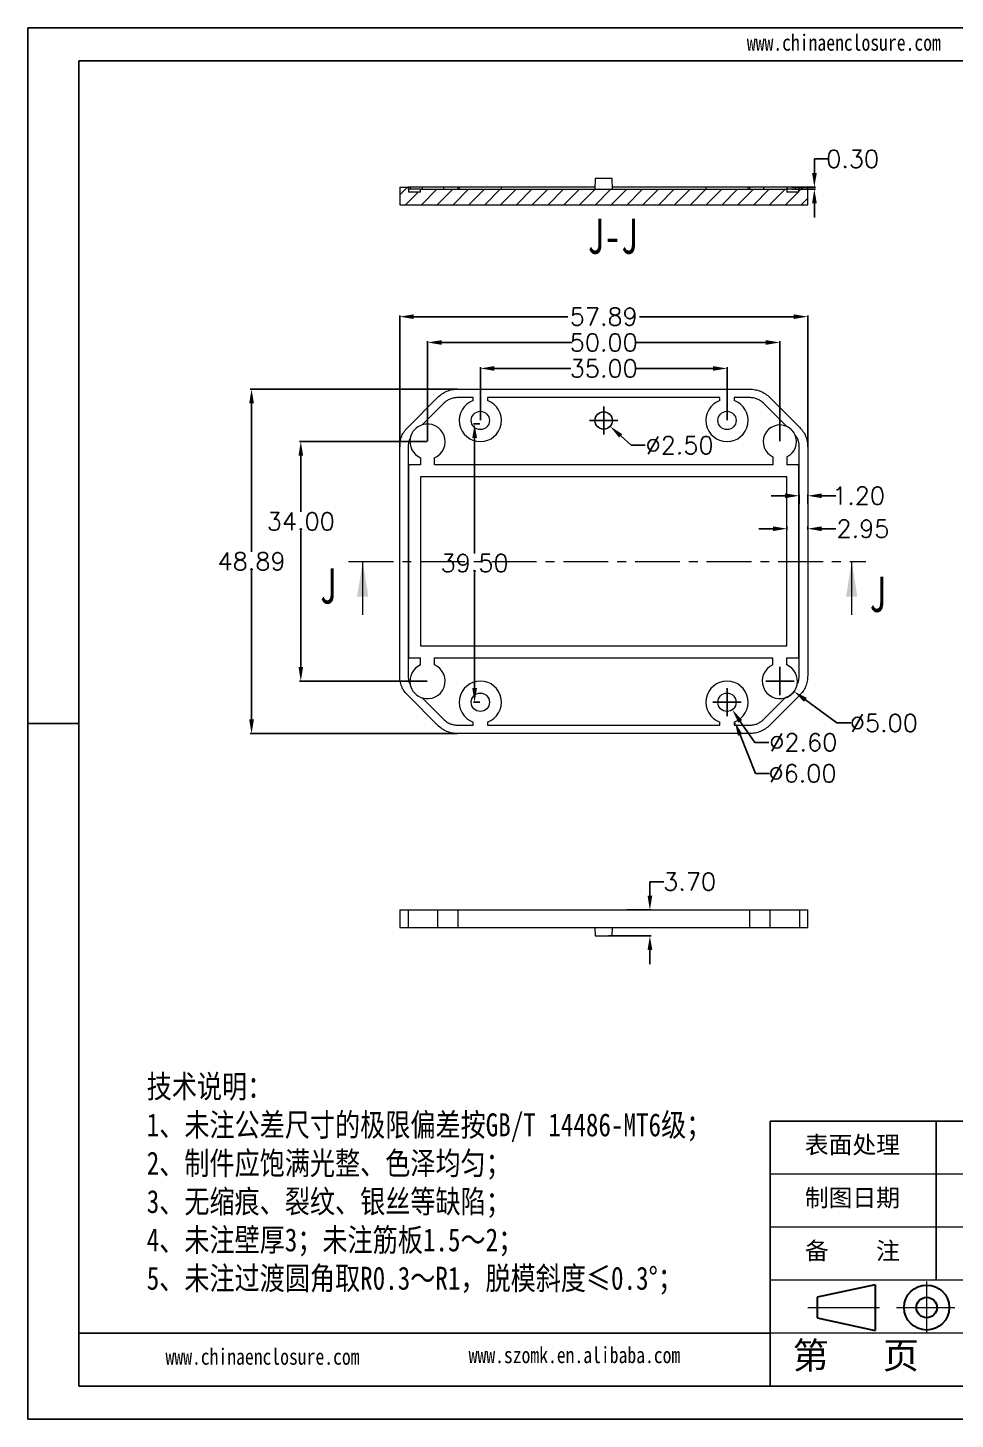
# Model space of a CAD drawing. Header units: inches. Extents: x 1153 to 4140, y 573 to 968.
# Drawn here: x 3860.6 to 3992.1, y 573 to 770.5 of the extents above; entities that cross this region are included whole.
import ezdxf

# ---------------------------------------------------------------- set-up
doc = ezdxf.new("R2010")
doc.units = ezdxf.units.IN
doc.linetypes.add('CENTER', pattern=[10.16, 6.35, -1.27, 1.27, -1.27])
doc.linetypes.add('CENTER2', pattern=[28.575, 19.05, -3.175, 3.175, -3.175])
doc.layers.add('10', color=7, linetype='Continuous')
doc.layers.add('文字', color=81, linetype='Continuous')
for name, color, linetype, lineweight in [('粗实线', 7, 'Continuous', 30), ('细实线', 3, 'Continuous', 9), ('细点划线', 2, 'CENTER2', 9)]:
    doc.layers.add(name, color=color, linetype=linetype, lineweight=lineweight)
doc.styles.add('SLDTEXTSTYLE6', font='TXT', dxfattribs={"width": 0.7})
doc.styles.get("Standard").update_dxf_attribs({"font": 'txt', "bigfont": 'gbcbig.shx'})
doc.styles.add('宋体', font='', dxfattribs={"width": 0.8, "height": 3.5})
doc.styles.get('宋体').set_extended_font_data('SimSun')
doc.dimstyles.new('2.5', dxfattribs={"dimtxt": 2.5, "dimasz": 2, "dimexe": 0.18, "dimexo": 0.0625, "dimgap": 0.09, "dimtad": 0, "dimtih": 1, "dimtoh": 1, "dimzin": 0, "dimdsep": 46, "dimtxsty": 'Standard', "dimcen": 2, "dimadec": 0, "dimazin": 0, "dimtfac": 1, "dimtofl": 0, "dimtmove": 0, "dimatfit": 3, "dimfxl": 1, "dimtolj": 1, "dimtzin": 0, "dimarcsym": 0})

# ---------------------------------------------------------------- blocks, each defined once
blk = doc.blocks.new('*D201')
at = {"color": 0, "lineweight": -2, "transparency": 16777216}
for p, q in [((3913.32, 711.01), (3913.32, 729.65)), ((3915.32, 729.47), (3937.18, 729.47)), ((3969.21, 729.47), (3947.36, 729.47)), ((3971.21, 711.01), (3971.21, 729.65))]:
    blk.add_line(p, q, dxfattribs=at)
at = {"color": 0, "transparency": 16777216}
for points in [[(3915.32, 729.81), (3915.32, 729.14), (3913.32, 729.47)], [(3969.21, 729.81), (3969.21, 729.14), (3971.21, 729.47)]]:
    blk.add_solid(points, dxfattribs=at)
at = {"layer": 'Defpoints', "color": 0, "transparency": 16777216}
for p in [(3971.21, 729.47), (3913.32, 710.94), (3971.21, 710.94)]:
    blk.add_point(p, dxfattribs=at)
at = {"color": 0, "transparency": 16777216, "insert": (3942.27, 729.47), "char_height": 2.5, "attachment_point": 5}
blk.add_mtext('\\A1;57.89', dxfattribs=at)
blk = doc.blocks.new('*D202')
at = {"color": 0, "lineweight": -2, "transparency": 16777216}
for p, q in [((3921.5, 719.18), (3892.12, 719.18)), ((3892.3, 717.18), (3892.3, 696.08)), ((3892.3, 672.29), (3892.3, 693.4)), ((3921.5, 670.29), (3892.12, 670.29))]:
    blk.add_line(p, q, dxfattribs=at)
at = {"color": 0, "transparency": 16777216}
for points in [[(3891.97, 717.18), (3892.64, 717.18), (3892.3, 719.18)], [(3891.97, 672.29), (3892.64, 672.29), (3892.3, 670.29)]]:
    blk.add_solid(points, dxfattribs=at)
at = {"layer": 'Defpoints', "color": 0, "transparency": 16777216}
for p in [(3921.56, 719.18), (3892.3, 670.29), (3921.56, 670.29)]:
    blk.add_point(p, dxfattribs=at)
at = {"color": 0, "transparency": 16777216, "insert": (3892.3, 694.74), "char_height": 2.5, "attachment_point": 5}
blk.add_mtext('\\A1;48.89', dxfattribs=at)
blk = doc.blocks.new('*D203')
at = {"color": 0, "lineweight": -2, "transparency": 16777216}
for p, q in [((3917.2, 711.74), (3899.11, 711.74)), ((3899.29, 709.74), (3899.29, 701.75)), ((3899.29, 679.74), (3899.29, 699.07)), ((3917.2, 677.74), (3899.11, 677.74))]:
    blk.add_line(p, q, dxfattribs=at)
at = {"color": 0, "transparency": 16777216}
for points in [[(3898.96, 709.74), (3899.62, 709.74), (3899.29, 711.74)], [(3898.96, 679.74), (3899.62, 679.74), (3899.29, 677.74)]]:
    blk.add_solid(points, dxfattribs=at)
at = {"layer": 'Defpoints', "color": 0, "transparency": 16777216}
for p in [(3899.29, 711.74), (3917.27, 711.74), (3917.27, 677.74)]:
    blk.add_point(p, dxfattribs=at)
at = {"color": 0, "transparency": 16777216, "insert": (3899.29, 700.41), "char_height": 2.5, "attachment_point": 5}
blk.add_mtext('\\A1;34.00', dxfattribs=at)
blk = doc.blocks.new('*D204')
at = {"color": 0, "lineweight": -2, "transparency": 16777216}
for p, q in [((3924.77, 714.8), (3924.77, 722.3)), ((3926.77, 722.12), (3937.59, 722.12)), ((3957.77, 722.12), (3946.94, 722.12)), ((3959.77, 714.8), (3959.77, 722.3))]:
    blk.add_line(p, q, dxfattribs=at)
at = {"color": 0, "transparency": 16777216}
for points in [[(3926.77, 722.46), (3926.77, 721.79), (3924.77, 722.12)], [(3957.77, 722.46), (3957.77, 721.79), (3959.77, 722.12)]]:
    blk.add_solid(points, dxfattribs=at)
at = {"layer": 'Defpoints', "color": 0, "transparency": 16777216}
for p in [(3959.77, 722.12), (3924.77, 714.74), (3959.77, 714.74)]:
    blk.add_point(p, dxfattribs=at)
at = {"color": 0, "transparency": 16777216, "insert": (3942.27, 722.12), "char_height": 2.5, "attachment_point": 5}
blk.add_mtext('\\A1;35.00', dxfattribs=at)
blk = doc.blocks.new('*D205')
at = {"color": 0, "lineweight": -2, "transparency": 16777216}
for p, q in [((3917.27, 711.8), (3917.27, 725.99)), ((3919.27, 725.81), (3937.8, 725.81)), ((3965.27, 725.81), (3946.73, 725.81)), ((3967.27, 711.8), (3967.27, 725.99))]:
    blk.add_line(p, q, dxfattribs=at)
at = {"color": 0, "transparency": 16777216}
for points in [[(3919.27, 726.14), (3919.27, 725.48), (3917.27, 725.81)], [(3965.27, 726.14), (3965.27, 725.48), (3967.27, 725.81)]]:
    blk.add_solid(points, dxfattribs=at)
at = {"layer": 'Defpoints', "color": 0, "transparency": 16777216}
for p in [(3967.27, 725.81), (3917.27, 711.74), (3967.27, 711.74)]:
    blk.add_point(p, dxfattribs=at)
at = {"color": 0, "transparency": 16777216, "insert": (3942.27, 725.81), "char_height": 2.5, "attachment_point": 5}
blk.add_mtext('\\A1;50.00', dxfattribs=at)
blk = doc.blocks.new('*D206')
at = {"color": 0, "lineweight": -2, "transparency": 16777216}
for p, q in [((3924.7, 714.24), (3923.77, 714.24)), ((3923.95, 712.24), (3923.95, 695.83)), ((3923.95, 676.74), (3923.95, 693.15)), ((3924.7, 674.74), (3923.77, 674.74))]:
    blk.add_line(p, q, dxfattribs=at)
at = {"color": 0, "transparency": 16777216}
for points in [[(3923.62, 712.24), (3924.29, 712.24), (3923.95, 714.24)], [(3923.62, 676.74), (3924.29, 676.74), (3923.95, 674.74)]]:
    blk.add_solid(points, dxfattribs=at)
at = {"layer": 'Defpoints', "color": 0, "transparency": 16777216}
for p in [(3924.77, 714.24), (3923.95, 674.74), (3924.77, 674.74)]:
    blk.add_point(p, dxfattribs=at)
at = {"color": 0, "transparency": 16777216, "insert": (3923.95, 694.49), "char_height": 2.5, "attachment_point": 5}
blk.add_mtext('\\A1;39.50', dxfattribs=at)
blk = doc.blocks.new('*D207')
at = {"color": 0, "lineweight": -2, "transparency": 16777216}
for p, q in [((3967.27, 675.74), (3967.27, 679.74)), ((3965.27, 677.74), (3969.27, 677.74)), ((3975.35, 671.79), (3970.89, 675.07)), ((3977.35, 671.79), (3975.35, 671.79))]:
    blk.add_line(p, q, dxfattribs=at)
blk.add_arc((3967.27, 677.74), 2.5, 288.7894, 327.8047, dxfattribs=at)
at = {"color": 0, "transparency": 16777216}
blk.add_solid([(3971.09, 675.34), (3970.69, 674.8), (3969.28, 676.26)], dxfattribs=at)
at = {"layer": 'Defpoints', "color": 0, "transparency": 16777216}
for p in [(3965.25, 679.22), (3969.28, 676.26)]:
    blk.add_point(p, dxfattribs=at)
at = {"color": 0, "transparency": 16777216, "insert": (3982.02, 671.79), "char_height": 2.5, "attachment_point": 5}
blk.add_mtext('\\A1;∅5.00', dxfattribs=at)
blk = doc.blocks.new('*D208')
at = {"color": 0, "lineweight": -2, "transparency": 16777216}
for p, q in [((3959.77, 672.74), (3959.77, 676.74)), ((3957.77, 674.74), (3961.77, 674.74)), ((3963.81, 664.63), (3961.62, 670.09)), ((3965.81, 664.63), (3963.81, 664.63))]:
    blk.add_line(p, q, dxfattribs=at)
at = {"color": 0, "transparency": 16777216}
blk.add_solid([(3961.93, 670.22), (3961.31, 669.97), (3960.88, 671.95)], dxfattribs=at)
at = {"layer": 'Defpoints', "color": 0, "transparency": 16777216}
for p in [(3958.65, 677.52), (3960.88, 671.95)]:
    blk.add_point(p, dxfattribs=at)
at = {"color": 0, "transparency": 16777216, "insert": (3970.48, 664.63), "char_height": 2.5, "attachment_point": 5}
blk.add_mtext('\\A1;∅6.00', dxfattribs=at)
blk = doc.blocks.new('*D209')
at = {"color": 0, "lineweight": -2, "transparency": 16777216}
for p, q in [((3959.77, 672.74), (3959.77, 676.74)), ((3957.77, 674.74), (3961.77, 674.74)), ((3963.71, 669.04), (3961.65, 672.02)), ((3965.71, 669.04), (3963.71, 669.04))]:
    blk.add_line(p, q, dxfattribs=at)
at = {"color": 0, "transparency": 16777216}
blk.add_solid([(3961.92, 672.21), (3961.37, 671.83), (3960.51, 673.67)], dxfattribs=at)
at = {"layer": 'Defpoints', "color": 0, "transparency": 16777216}
for p in [(3959.03, 675.81), (3960.51, 673.67)]:
    blk.add_point(p, dxfattribs=at)
at = {"color": 0, "transparency": 16777216, "insert": (3970.59, 669.04), "char_height": 2.5, "attachment_point": 5}
blk.add_mtext('\\A1;∅2.60', dxfattribs=at)
blk = doc.blocks.new('*D213')
at = {"color": 0, "lineweight": -2, "transparency": 16777216}
for p, q in [((3948.82, 647.26), (3948.82, 649.26)), ((3948.82, 649.26), (3950.82, 649.26)), ((3945.55, 645.26), (3949, 645.26)), ((3942.94, 641.56), (3949, 641.56)), ((3948.82, 639.56), (3948.82, 637.56))]:
    blk.add_line(p, q, dxfattribs=at)
at = {"color": 0, "transparency": 16777216}
for points in [[(3948.49, 647.26), (3949.16, 647.26), (3948.82, 645.26)], [(3948.49, 639.56), (3949.16, 639.56), (3948.82, 641.56)]]:
    blk.add_solid(points, dxfattribs=at)
at = {"layer": 'Defpoints', "color": 0, "transparency": 16777216}
for p in [(3945.49, 645.26), (3948.82, 645.26), (3942.88, 641.56)]:
    blk.add_point(p, dxfattribs=at)
at = {"color": 0, "transparency": 16777216, "insert": (3954.46, 649.26), "char_height": 2.5, "attachment_point": 5}
blk.add_mtext('\\A1;3.70', dxfattribs=at)
blk = doc.blocks.new('*D214')
at = {"color": 0, "lineweight": -2, "transparency": 16777216}
for p, q in [((3942.27, 712.74), (3942.27, 716.74)), ((3940.27, 714.74), (3944.27, 714.74)), ((3946.16, 711.22), (3944.68, 712.56)), ((3948.16, 711.22), (3946.16, 711.22))]:
    blk.add_line(p, q, dxfattribs=at)
at = {"color": 0, "transparency": 16777216}
blk.add_solid([(3944.9, 712.8), (3944.45, 712.31), (3943.19, 713.9)], dxfattribs=at)
at = {"layer": 'Defpoints', "color": 0, "transparency": 16777216}
for p in [(3941.34, 715.57), (3943.19, 713.9)]:
    blk.add_point(p, dxfattribs=at)
at = {"color": 0, "transparency": 16777216, "insert": (3953.04, 711.22), "char_height": 2.5, "attachment_point": 5}
blk.add_mtext('\\A1;∅2.50', dxfattribs=at)
blk = doc.blocks.new('*D217')
at = {"color": 0, "lineweight": -2, "transparency": 16777216}
for p, q in [((3968.01, 704.05), (3966.01, 704.05)), ((3970.01, 702.88), (3970.01, 704.23)), ((3971.21, 702.88), (3971.21, 704.23)), ((3973.21, 704.05), (3975.21, 704.05))]:
    blk.add_line(p, q, dxfattribs=at)
at = {"color": 0, "transparency": 16777216}
for points in [[(3968.01, 704.38), (3968.01, 703.71), (3970.01, 704.05)], [(3973.21, 704.38), (3973.21, 703.71), (3971.21, 704.05)]]:
    blk.add_solid(points, dxfattribs=at)
at = {"layer": 'Defpoints', "color": 0, "transparency": 16777216}
for p in [(3971.21, 704.05), (3970.01, 702.81), (3971.21, 702.81)]:
    blk.add_point(p, dxfattribs=at)
at = {"color": 0, "transparency": 16777216, "insert": (3978.43, 704.05), "char_height": 2.5, "attachment_point": 5}
blk.add_mtext('\\A1;1.20', dxfattribs=at)
blk = doc.blocks.new('*D218')
at = {"color": 0, "lineweight": -2, "transparency": 16777216}
for p, q in [((3966.27, 699.37), (3964.27, 699.37)), ((3968.27, 699.74), (3968.27, 699.19)), ((3971.21, 699.74), (3971.21, 699.19)), ((3973.21, 699.37), (3975.21, 699.37))]:
    blk.add_line(p, q, dxfattribs=at)
at = {"color": 0, "transparency": 16777216}
for points in [[(3966.27, 699.7), (3966.27, 699.03), (3968.27, 699.37)], [(3973.21, 699.7), (3973.21, 699.03), (3971.21, 699.37)]]:
    blk.add_solid(points, dxfattribs=at)
at = {"layer": 'Defpoints', "color": 0, "transparency": 16777216}
for p in [(3968.27, 699.81), (3971.21, 699.81), (3971.21, 699.37)]:
    blk.add_point(p, dxfattribs=at)
at = {"color": 0, "transparency": 16777216, "insert": (3979.05, 699.37), "char_height": 2.5, "attachment_point": 5}
blk.add_mtext('\\A1;2.95', dxfattribs=at)
blk = doc.blocks.new('*D219')
at = {"color": 0, "lineweight": -2, "transparency": 16777216}
for p, q in [((3972.16, 749.87), (3972.16, 751.87)), ((3972.16, 751.87), (3974.16, 751.87)), ((3968.97, 747.87), (3972.34, 747.87)), ((3968.97, 747.57), (3972.34, 747.57)), ((3972.16, 745.57), (3972.16, 743.57))]:
    blk.add_line(p, q, dxfattribs=at)
at = {"color": 0, "transparency": 16777216}
for points in [[(3971.83, 749.87), (3972.5, 749.87), (3972.16, 747.87)], [(3971.83, 745.57), (3972.5, 745.57), (3972.16, 747.57)]]:
    blk.add_solid(points, dxfattribs=at)
at = {"layer": 'Defpoints', "color": 0, "transparency": 16777216}
for p in [(3968.91, 747.87), (3968.91, 747.57), (3972.16, 747.87)]:
    blk.add_point(p, dxfattribs=at)
at = {"color": 0, "transparency": 16777216, "insert": (3977.59, 751.87), "char_height": 2.5, "attachment_point": 5}
blk.add_mtext('\\A1;0.30', dxfattribs=at)

msp = doc.modelspace()

# ---------------------------------------------------------------- hatches: boundary and pattern name
at = {"linetype": 'Continuous', "lineweight": 0}
h = msp.add_hatch(dxfattribs=at)
h.set_pattern_fill('ANSI31', color=4, scale=0.5, style=0)
h.set_pattern_definition([(45, (0, 3.4818), (-1.122532, 1.122532), [])])
h.paths.add_polyline_path([(3968.266, 747.568), (3916.266, 747.568), (3916.266, 747.168), (3914.566, 747.168), (3914.566, 747.568), (3914.521, 747.568), (3914.521, 747.868), (3913.321, 747.868), (3913.321, 745.368), (3971.212, 745.368), (3971.212, 747.868), (3970.012, 747.868), (3970.012, 747.568), (3969.966, 747.568), (3969.966, 747.168), (3968.266, 747.168)], flags=0)

# ---------------------------------------------------------------- linework, layer by layer
for p, q in [((3860.559, 770.48), (4139.913, 770.48)), ((3860.559, 770.48), (3860.559, 572.957)), ((3867.787, 765.777), (4135.21, 765.777)), ((3867.787, 765.777), (3867.787, 577.66)), ((3867.787, 671.718), (3860.559, 671.718)), ((3860.559, 664.402), (3860.559, 572.957)), ((4022.339, 615.283), (3965.904, 615.283)), ((3965.904, 577.66), (3965.904, 615.283)), ((3989.419, 592.709), (3989.419, 615.283)), ((3965.904, 585.184), (3867.787, 585.184)), ((3867.787, 577.66), (4135.21, 577.66)), ((3860.559, 572.957), (4139.913, 572.957)), ((3860.559, 572.957), (3989.889, 572.957))]:
    msp.add_line(p, q)
at = {"color": 7, "linetype": 'Continuous', "lineweight": 15}
for p, q in [((3941.042, 749.068), (3941.016, 747.568)), ((3943.49, 749.068), (3941.042, 749.068)), ((3943.516, 747.568), (3943.49, 749.068)), ((3913.321, 747.868), (3914.521, 747.868)), ((3913.321, 747.868), (3913.321, 745.368)), ((3914.521, 747.868), (3914.521, 747.568)), ((3914.521, 747.568), (3914.566, 747.568)), ((3914.566, 747.568), (3914.566, 747.168)), ((3916.266, 747.568), (3914.566, 747.568)), ((3916.266, 747.168), (3914.566, 747.168)), ((3914.818, 747.868), (3914.818, 747.568)), ((3916.52, 747.868), (3914.818, 747.868)), ((3916.266, 747.168), (3916.266, 747.568)), ((3916.266, 747.568), (3968.266, 747.568)), ((3916.52, 747.868), (3916.52, 747.568)), ((3919.549, 747.868), (3916.52, 747.868)), ((3919.549, 747.868), (3919.549, 747.568)), ((3921.559, 747.868), (3921.559, 747.568)), ((3921.766, 747.868), (3921.559, 747.868)), ((3921.766, 747.868), (3921.766, 747.568)), ((3927.766, 747.868), (3921.766, 747.868)), ((3927.766, 747.568), (3927.766, 747.868)), ((3941.021, 747.868), (3927.766, 747.868)), ((3956.766, 747.868), (3943.511, 747.868)), ((3956.766, 747.868), (3956.766, 747.568)), ((3962.766, 747.868), (3956.766, 747.868)), ((3962.766, 747.568), (3962.766, 747.868)), ((3962.973, 747.868), (3962.766, 747.868)), ((3962.973, 747.868), (3962.973, 747.568)), ((3964.983, 747.568), (3964.983, 747.868)), ((3968.248, 747.868), (3964.983, 747.868)), ((3968.248, 747.868), (3968.248, 747.568)), ((3969.443, 747.868), (3968.248, 747.868)), ((3968.266, 747.568), (3968.266, 747.168)), ((3969.966, 747.568), (3968.266, 747.568)), ((3969.966, 747.168), (3968.266, 747.168)), ((3969.443, 747.868), (3969.443, 747.568)), ((3969.966, 747.168), (3969.966, 747.568)), ((3969.966, 747.568), (3970.012, 747.568)), ((3970.012, 747.568), (3970.012, 747.868)), ((3970.012, 747.868), (3971.212, 747.868)), ((3971.212, 745.368), (3971.212, 747.868)), ((3913.321, 745.368), (3971.212, 745.368)), ((3921.559, 719.181), (3962.973, 719.181)), ((3914.503, 713.801), (3918.701, 717.999)), ((3919.549, 717.15), (3916.52, 714.122)), ((3923.766, 717.981), (3921.559, 717.981)), ((3923.766, 717.565), (3923.766, 717.981)), ((3925.766, 717.981), (3925.766, 717.565)), ((3958.766, 717.981), (3925.766, 717.981)), ((3958.766, 717.565), (3958.766, 717.981)), ((3962.973, 717.981), (3960.766, 717.981)), ((3960.766, 717.981), (3960.766, 717.565)), ((3968.248, 713.886), (3964.983, 717.15)), ((3965.832, 717.999), (3970.03, 713.801)), ((3913.321, 678.53), (3913.321, 710.943)), ((3914.521, 710.943), (3914.521, 678.53)), ((3916.266, 709.444), (3916.266, 708.436)), ((3918.266, 708.436), (3918.266, 709.444)), ((3966.266, 709.594), (3966.266, 708.436)), ((3968.266, 709.594), (3968.266, 708.436)), ((3970.012, 678.53), (3970.012, 710.943)), ((3971.212, 710.943), (3971.212, 678.53)), ((3916.266, 708.436), (3914.566, 708.436)), ((3914.566, 708.436), (3914.566, 681.036)), ((3966.266, 708.436), (3918.266, 708.436)), ((3969.966, 708.436), (3968.266, 708.436)), ((3969.966, 681.036), (3969.966, 708.436)), ((3916.266, 706.736), (3916.266, 682.736)), ((3968.266, 706.736), (3916.266, 706.736)), ((3968.266, 682.736), (3968.266, 706.736)), ((3916.266, 682.736), (3968.266, 682.736)), ((3914.566, 681.036), (3916.266, 681.036)), ((3916.266, 680.028), (3916.266, 681.036)), ((3918.266, 680.028), (3918.266, 681.036)), ((3918.266, 681.036), (3966.266, 681.036)), ((3966.266, 680.028), (3966.266, 681.036)), ((3968.266, 680.028), (3968.266, 681.036)), ((3968.266, 681.036), (3969.966, 681.036)), ((3918.701, 671.474), (3914.503, 675.672)), ((3970.03, 675.672), (3965.832, 671.474)), ((3916.52, 675.351), (3919.549, 672.322)), ((3964.983, 672.322), (3968.012, 675.351)), ((3923.766, 671.492), (3923.766, 671.908)), ((3925.766, 671.908), (3925.766, 671.492)), ((3958.766, 671.492), (3958.766, 671.908)), ((3960.766, 671.908), (3960.766, 671.492)), ((3921.559, 671.492), (3923.766, 671.492)), ((3962.973, 670.292), (3921.559, 670.292)), ((3925.766, 671.492), (3958.766, 671.492)), ((3960.766, 671.492), (3962.973, 671.492)), ((3913.321, 645.258), (3913.321, 642.758)), ((3914.503, 645.258), (3914.503, 642.758)), ((3914.503, 645.258), (3918.701, 645.258)), ((3918.701, 645.258), (3918.701, 642.758)), ((3921.559, 645.258), (3921.559, 642.758)), ((3921.559, 645.258), (3962.973, 645.258)), ((3962.973, 645.258), (3962.973, 642.758)), ((3965.832, 645.258), (3965.832, 642.758)), ((3965.832, 645.258), (3970.03, 645.258)), ((3970.03, 645.258), (3970.03, 642.758)), ((3971.212, 642.758), (3971.212, 645.258)), ((3914.503, 642.758), (3918.701, 642.758)), ((3921.559, 642.758), (3962.973, 642.758)), ((3941.021, 642.758), (3941.042, 641.558)), ((3943.49, 641.558), (3943.511, 642.758)), ((3965.832, 642.758), (3970.03, 642.758)), ((3941.042, 641.558), (3942.266, 641.558)), ((3942.266, 641.558), (3943.49, 641.558))]:
    msp.add_line(p, q, dxfattribs=at)
at = {"color": 1, "linetype": 'CENTER', "lineweight": 0}
msp.add_line((3906.077, 694.736), (3979.456, 694.736), dxfattribs=at)
at = {"color": 7, "linetype": 'Continuous', "lineweight": 0}
for p, q in [((3908.077, 687.136), (3908.077, 694.736)), ((3977.456, 687.136), (3977.456, 694.736))]:
    msp.add_line(p, q, dxfattribs=at)
at = {"color": 7, "linetype": 'Continuous', "lineweight": 15}
for centre, radius in [((3924.766, 714.736), 1.3), ((3942.266, 714.736), 1.25), ((3942.266, 714.736), 1.224), ((3959.766, 714.736), 1.3), ((3924.766, 674.736), 1.3), ((3959.766, 674.736), 1.3)]:
    msp.add_circle(centre, radius, dxfattribs=at)
for centre, radius, start, end in [((3924.766, 714.736), 3, 109.47122, 70.52878), ((3959.766, 714.736), 3, 109.47122, 70.52878), ((3917.266, 711.735), 2.5, 107.35705, 168.28766), ((3917.266, 711.735), 2.5, 293.57818, 107.35705), ((3967.266, 711.735), 2.364, 65.46559, 244.97331), ((3967.266, 711.735), 2.364, 22.95535, 65.46559), ((3917.266, 711.735), 2.5, 168.28766, 246.42182), ((3967.266, 711.735), 2.364, 295.02669, 22.95535), ((3917.266, 677.737), 2.5, 113.57818, 191.71234), ((3917.266, 677.737), 2.5, 252.64295, 66.42182), ((3967.266, 677.737), 2.5, 113.57818, 287.35705), ((3967.266, 677.737), 2.5, 348.28766, 66.42182), ((3924.766, 674.736), 3, 289.47122, 250.52878), ((3959.766, 674.736), 3, 289.47122, 250.52878), ((3917.266, 677.737), 2.5, 191.71234, 252.64295), ((3967.266, 677.737), 2.5, 287.35705, 348.28766)]:
    msp.add_arc(centre, radius, start, end, dxfattribs=at)
for points, knots in [([(3914.818, 747.868), (3914.714, 747.868), (3914.637, 747.868), (3914.542, 747.868), (3914.521, 747.868), (3914.521, 747.868)], [0, 0, 0, 0, 0.5, 0.5, 1, 1, 1, 1]), ([(3921.559, 747.868), (3921.371, 747.868), (3921.185, 747.868), (3920.815, 747.868), (3920.636, 747.868), (3920.294, 747.868), (3920.128, 747.868), (3919.824, 747.868), (3919.682, 747.868), (3919.549, 747.868)], [0, 0, 0, 0, 0.25, 0.25, 0.5, 0.5, 0.75, 0.75, 1, 1, 1, 1]), ([(3964.983, 747.868), (3964.85, 747.868), (3964.708, 747.868), (3964.401, 747.868), (3964.238, 747.868), (3963.895, 747.868), (3963.714, 747.868), (3963.346, 747.868), (3963.161, 747.868), (3962.973, 747.868)], [0, 0, 0, 0, 0.25, 0.25, 0.5, 0.5, 0.75, 0.75, 1, 1, 1, 1]), ([(3970.012, 747.868), (3970.012, 747.868), (3970.001, 747.868), (3969.959, 747.868), (3969.926, 747.868), (3969.831, 747.868), (3969.772, 747.868), (3969.625, 747.868), (3969.538, 747.868), (3969.443, 747.868)], [0, 0, 0, 0, 0.25, 0.25, 0.5, 0.5, 0.75, 0.75, 1, 1, 1, 1]), ([(3918.701, 717.999), (3918.889, 718.188), (3919.092, 718.359), (3919.531, 718.661), (3919.763, 718.788), (3920.25, 718.989), (3920.507, 719.064), (3921.029, 719.158), (3921.292, 719.181), (3921.559, 719.181)], [0, 0, 0, 0, 0.25, 0.25, 0.5, 0.5, 0.75, 0.75, 1, 1, 1, 1]), ([(3962.973, 719.181), (3963.24, 719.181), (3963.505, 719.158), (3964.029, 719.063), (3964.283, 718.989), (3964.769, 718.788), (3965.005, 718.66), (3965.441, 718.358), (3965.643, 718.187), (3965.832, 717.999)], [0, 0, 0, 0, 0.25, 0.25, 0.5, 0.5, 0.75, 0.75, 1, 1, 1, 1]), ([(3921.559, 717.981), (3921.371, 717.981), (3921.185, 717.965), (3920.815, 717.902), (3920.636, 717.85), (3920.294, 717.709), (3920.128, 717.618), (3919.824, 717.403), (3919.682, 717.283), (3919.549, 717.15)], [0, 0, 0, 0, 0.25, 0.25, 0.5, 0.5, 0.75, 0.75, 1, 1, 1, 1]), ([(3964.983, 717.15), (3964.85, 717.283), (3964.708, 717.404), (3964.401, 717.62), (3964.238, 717.709), (3963.895, 717.85), (3963.714, 717.903), (3963.346, 717.965), (3963.161, 717.981), (3962.973, 717.981)], [0, 0, 0, 0, 0.25, 0.25, 0.5, 0.5, 0.75, 0.75, 1, 1, 1, 1]), ([(3913.321, 710.943), (3913.321, 711.209), (3913.343, 711.474), (3913.438, 711.998), (3913.513, 712.252), (3913.714, 712.739), (3913.842, 712.974), (3914.144, 713.41), (3914.314, 713.612), (3914.503, 713.801)], [0, 0, 0, 0, 0.25, 0.25, 0.5, 0.5, 0.75, 0.75, 1, 1, 1, 1]), ([(3970.03, 713.801), (3970.218, 713.612), (3970.389, 713.409), (3970.692, 712.971), (3970.819, 712.738), (3971.019, 712.252), (3971.095, 711.995), (3971.189, 711.473), (3971.212, 711.209), (3971.212, 710.943)], [0, 0, 0, 0, 0.25, 0.25, 0.5, 0.5, 0.75, 0.75, 1, 1, 1, 1]), ([(3914.818, 712.243), (3914.714, 712.043), (3914.637, 711.832), (3914.542, 711.391), (3914.521, 711.168), (3914.521, 710.943)], [0, 0, 0, 0, 0.5, 0.5, 1, 1, 1, 1]), ([(3970.012, 710.943), (3970.012, 711.097), (3970.001, 711.251), (3969.959, 711.556), (3969.926, 711.707), (3969.831, 711.997), (3969.772, 712.137), (3969.625, 712.408), (3969.538, 712.536), (3969.443, 712.657)], [0, 0, 0, 0, 0.25, 0.25, 0.5, 0.5, 0.75, 0.75, 1, 1, 1, 1]), ([(3914.503, 675.672), (3914.314, 675.86), (3914.143, 676.063), (3913.84, 676.502), (3913.714, 676.734), (3913.513, 677.221), (3913.438, 677.478), (3913.343, 678), (3913.321, 678.263), (3913.321, 678.53)], [0, 0, 0, 0, 0.25, 0.25, 0.5, 0.5, 0.75, 0.75, 1, 1, 1, 1]), ([(3914.521, 678.53), (3914.521, 678.304), (3914.542, 678.08), (3914.637, 677.64), (3914.714, 677.43), (3914.818, 677.23)], [0, 0, 0, 0, 0.5, 0.5, 1, 1, 1, 1]), ([(3969.714, 677.23), (3969.819, 677.43), (3969.895, 677.64), (3969.991, 678.081), (3970.012, 678.304), (3970.012, 678.53)], [0, 0, 0, 0, 0.5, 0.5, 1, 1, 1, 1]), ([(3971.212, 678.53), (3971.212, 678.263), (3971.189, 677.999), (3971.094, 677.474), (3971.019, 677.22), (3970.818, 676.734), (3970.69, 676.499), (3970.389, 676.063), (3970.218, 675.86), (3970.03, 675.672)], [0, 0, 0, 0, 0.25, 0.25, 0.5, 0.5, 0.75, 0.75, 1, 1, 1, 1]), ([(3919.549, 672.322), (3919.682, 672.189), (3919.825, 672.069), (3920.131, 671.853), (3920.295, 671.764), (3920.637, 671.622), (3920.819, 671.57), (3921.186, 671.507), (3921.372, 671.492), (3921.559, 671.492)], [0, 0, 0, 0, 0.25, 0.25, 0.5, 0.5, 0.75, 0.75, 1, 1, 1, 1]), ([(3962.973, 671.492), (3963.161, 671.492), (3963.347, 671.507), (3963.717, 671.571), (3963.896, 671.623), (3964.238, 671.764), (3964.404, 671.855), (3964.709, 672.069), (3964.851, 672.19), (3964.983, 672.322)], [0, 0, 0, 0, 0.25, 0.25, 0.5, 0.5, 0.75, 0.75, 1, 1, 1, 1]), ([(3921.559, 670.292), (3921.292, 670.292), (3921.028, 670.314), (3920.503, 670.409), (3920.249, 670.484), (3919.763, 670.685), (3919.528, 670.813), (3919.092, 671.115), (3918.889, 671.285), (3918.701, 671.474)], [0, 0, 0, 0, 0.25, 0.25, 0.5, 0.5, 0.75, 0.75, 1, 1, 1, 1]), ([(3965.832, 671.474), (3965.643, 671.285), (3965.44, 671.114), (3965.002, 670.811), (3964.769, 670.685), (3964.283, 670.484), (3964.025, 670.408), (3963.504, 670.314), (3963.24, 670.292), (3962.973, 670.292)], [0, 0, 0, 0, 0.25, 0.25, 0.5, 0.5, 0.75, 0.75, 1, 1, 1, 1]), ([(3913.321, 645.258), (3913.321, 645.258), (3913.343, 645.258), (3913.438, 645.258), (3913.513, 645.258), (3913.714, 645.258), (3913.842, 645.258), (3914.144, 645.258), (3914.314, 645.258), (3914.503, 645.258)], [0, 0, 0, 0, 0.25, 0.25, 0.5, 0.5, 0.75, 0.75, 1, 1, 1, 1]), ([(3918.701, 645.258), (3918.889, 645.258), (3919.092, 645.258), (3919.531, 645.258), (3919.763, 645.258), (3920.25, 645.258), (3920.507, 645.258), (3921.029, 645.258), (3921.292, 645.258), (3921.559, 645.258)], [0, 0, 0, 0, 0.25, 0.25, 0.5, 0.5, 0.75, 0.75, 1, 1, 1, 1]), ([(3962.973, 645.258), (3963.24, 645.258), (3963.505, 645.258), (3964.029, 645.258), (3964.283, 645.258), (3964.769, 645.258), (3965.005, 645.258), (3965.441, 645.258), (3965.643, 645.258), (3965.832, 645.258)], [0, 0, 0, 0, 0.25, 0.25, 0.5, 0.5, 0.75, 0.75, 1, 1, 1, 1]), ([(3970.03, 645.258), (3970.218, 645.258), (3970.389, 645.258), (3970.692, 645.258), (3970.819, 645.258), (3971.019, 645.258), (3971.095, 645.258), (3971.189, 645.258), (3971.212, 645.258), (3971.212, 645.258)], [0, 0, 0, 0, 0.25, 0.25, 0.5, 0.5, 0.75, 0.75, 1, 1, 1, 1]), ([(3913.321, 642.758), (3913.321, 642.758), (3913.343, 642.758), (3913.438, 642.758), (3913.513, 642.758), (3913.714, 642.758), (3913.842, 642.758), (3914.144, 642.758), (3914.314, 642.758), (3914.503, 642.758)], [0, 0, 0, 0, 0.25, 0.25, 0.5, 0.5, 0.75, 0.75, 1, 1, 1, 1]), ([(3918.701, 642.758), (3918.889, 642.758), (3919.092, 642.758), (3919.531, 642.758), (3919.763, 642.758), (3920.25, 642.758), (3920.507, 642.758), (3921.029, 642.758), (3921.292, 642.758), (3921.559, 642.758)], [0, 0, 0, 0, 0.25, 0.25, 0.5, 0.5, 0.75, 0.75, 1, 1, 1, 1]), ([(3962.973, 642.758), (3963.24, 642.758), (3963.505, 642.758), (3964.029, 642.758), (3964.283, 642.758), (3964.769, 642.758), (3965.005, 642.758), (3965.441, 642.758), (3965.643, 642.758), (3965.832, 642.758)], [0, 0, 0, 0, 0.25, 0.25, 0.5, 0.5, 0.75, 0.75, 1, 1, 1, 1]), ([(3970.03, 642.758), (3970.218, 642.758), (3970.389, 642.758), (3970.692, 642.758), (3970.819, 642.758), (3971.019, 642.758), (3971.095, 642.758), (3971.189, 642.758), (3971.212, 642.758), (3971.212, 642.758)], [0, 0, 0, 0, 0.25, 0.25, 0.5, 0.5, 0.75, 0.75, 1, 1, 1, 1])]:
    msp.add_open_spline(points, degree=3, knots=knots, dxfattribs=at)
at = {"color": 7, "linetype": 'Continuous', "lineweight": 0}
for points in [[(3908.077, 694.736), (3907.277, 689.736), (3908.877, 689.736)], [(3977.456, 694.736), (3976.656, 689.736), (3978.256, 689.736)]]:
    msp.add_solid(points, dxfattribs=at)
at = {"layer": '粗实线', "color": 7}
for p, q in [((3980.776, 592.005), (3972.554, 590.262)), ((3980.776, 592.005), (3980.776, 585.561)), ((3972.554, 590.262), (3972.554, 587.355)), ((3972.554, 587.355), (3980.776, 585.561))]:
    msp.add_line(p, q, dxfattribs=at)
for radius in [3.196, 1.454]:
    msp.add_circle((3988.093, 588.808), radius, dxfattribs=at)
at = {"layer": '细实线', "color": 7}
for p, q in [((4022.339, 607.758), (3965.904, 607.758)), ((4022.339, 600.234), (3965.904, 600.234)), ((4135.21, 592.709), (3965.904, 592.709)), ((4022.339, 585.184), (3965.904, 585.184))]:
    msp.add_line(p, q, dxfattribs=at)
at = {"layer": '细点划线', "color": 7}
for p, q in [((3988.093, 592.488), (3988.093, 585.184)), ((3971.243, 588.808), (3981.406, 588.808)), ((3983.818, 588.808), (3992.08, 588.808))]:
    msp.add_line(p, q, dxfattribs=at)

# ---------------------------------------------------------------- texts
at = {"char_height": 2.47462, "width": 1406.44997, "attachment_point": 1}
for s, insert in [('{\\fSimHei|b0|i0|c134|p49;表面处理}', (3970.812, 613.148)), ('{\\fSimHei|b0|i0|c134|p49;制图日期}', (3970.812, 605.623)), ('{\\fSimHei|b0|i0|c134|p49;备    注}', (3970.812, 598.098))]:
    msp.add_mtext(s, dxfattribs=dict(at, insert=insert))
at = {"layer": '10', "color": 0, "char_height": 5, "attachment_point": 2, "style": 'SLDTEXTSTYLE6'}
for s, insert in [('J-J', (3943.526, 743.394)), ('J', (3903.161, 693.737)), ('J', (3981.133, 692.549))]:
    msp.add_mtext(s, dxfattribs=dict(at, insert=insert))
at = {"layer": '文字', "color": 0, "attachment_point": 1, "style": '宋体'}
for s, insert, char_height, width in [('www.chinaenclosure.com', (3962.581, 769.532), 2.29921, 40.39487), ('{\\H1.111x;技术说明：\\P1、未注公差尺寸的极限偏差按GB/T 14486-MT6级；\\P2、制件应饱满光整、色泽均匀；\\P3、无缩痕、裂纹、银丝等缺陷；\\P4、未注壁厚3；未注筋板1.5～2；\\P5、未注过渡圆角取R0.3～R1，脱模斜度≤0.3%%D；}', (3877.425, 621.821), 2.93933, 125.50931), ('www.chinaenclosure.com', (3880.098, 582.982), 2.29921, 40.39487), ('www.szomk.en.alibaba.com', (3923.103, 583.21), 2.29921, 40.39487)]:
    msp.add_mtext(s, dxfattribs=dict(at, insert=insert, char_height=char_height, width=width))
at = {"layer": '细实线', "color": 7, "insert": (3969.07, 583.891), "char_height": 3.76234, "width": 28.21755, "attachment_point": 1}
msp.add_mtext('{\\fSimSun|b0|i0|c134|p54;第   页}', dxfattribs=at)

# ---------------------------------------------------------------- dimensions: what is measured, and where the dimension line sits
for base, p1, p2, picture, middle in [((3972.162, 747.868), (3968.907, 747.568), (3968.907, 747.868), '*D219', (3977.585, 751.868)), ((3892.302, 670.292), (3921.559, 719.181), (3921.559, 670.292), '*D202', (3892.302, 694.736)), ((3923.954, 674.736), (3924.766, 714.24), (3924.766, 674.736), '*D206', (3923.954, 694.488))]:
    dim = msp.add_linear_dim(base=base, p1=p1, p2=p2, angle=90, dimstyle='2.5')
    dim.commit()
    dim.dimension.update_dxf_attribs({"geometry": picture, "text_midpoint": middle})
for base, p1, p2, picture, middle in [((3971.212, 729.474), (3913.321, 710.943), (3971.212, 710.943), '*D201', (3942.266, 729.474)), ((3959.766, 722.124), (3924.766, 714.736), (3959.766, 714.736), '*D204', (3942.266, 722.124))]:
    dim = msp.add_linear_dim(base=base, p1=p1, p2=p2, dimstyle='2.5')
    dim.commit()
    dim.dimension.update_dxf_attribs({"geometry": picture, "text_midpoint": middle, "dimtype": 160})
for base, p1, p2, picture, middle in [((3967.266, 725.811), (3917.266, 711.735), (3967.266, 711.735), '*D205', (3942.266, 725.811)), ((3971.212, 704.046), (3970.012, 702.813), (3971.212, 702.813), '*D217', (3978.427, 704.046)), ((3971.212, 699.367), (3968.266, 699.806), (3971.212, 699.806), '*D218', (3979.052, 699.367))]:
    dim = msp.add_linear_dim(base=base, p1=p1, p2=p2, dimstyle='2.5')
    dim.commit()
    dim.dimension.update_dxf_attribs({"geometry": picture, "text_midpoint": middle})
dim = msp.add_diameter_dim_2p(p1=(3941.339, 715.574), p2=(3943.194, 713.898), dimstyle='2.5')
dim.commit()
dim.dimension.update_dxf_attribs({"geometry": '*D214', "text_midpoint": (3953.043, 711.217)})
for base, p1, p2, picture, middle in [((3899.291, 711.735), (3917.266, 677.737), (3917.266, 711.735), '*D203', (3899.291, 700.411)), ((3948.824, 645.258), (3942.878, 641.558), (3945.489, 645.258), '*D213', (3954.455, 649.258))]:
    dim = msp.add_linear_dim(base=base, p1=p1, p2=p2, angle=90, dimstyle='2.5')
    dim.commit()
    dim.dimension.update_dxf_attribs({"geometry": picture, "text_midpoint": middle, "dimtype": 160})
for p1, p2, picture, middle in [((3965.252, 679.218), (3969.281, 676.256), '*D207', (3982.024, 671.794)), ((3958.653, 677.522), (3960.879, 671.95), '*D208', (3970.478, 664.626)), ((3959.026, 675.805), (3960.506, 673.668), '*D209', (3970.594, 669.038))]:
    dim = msp.add_diameter_dim_2p(p1=p1, p2=p2, dimstyle='2.5')
    dim.commit()
    dim.dimension.update_dxf_attribs({"geometry": picture, "text_midpoint": middle, "dimtype": 163})

doc.saveas('drawing.dxf')
